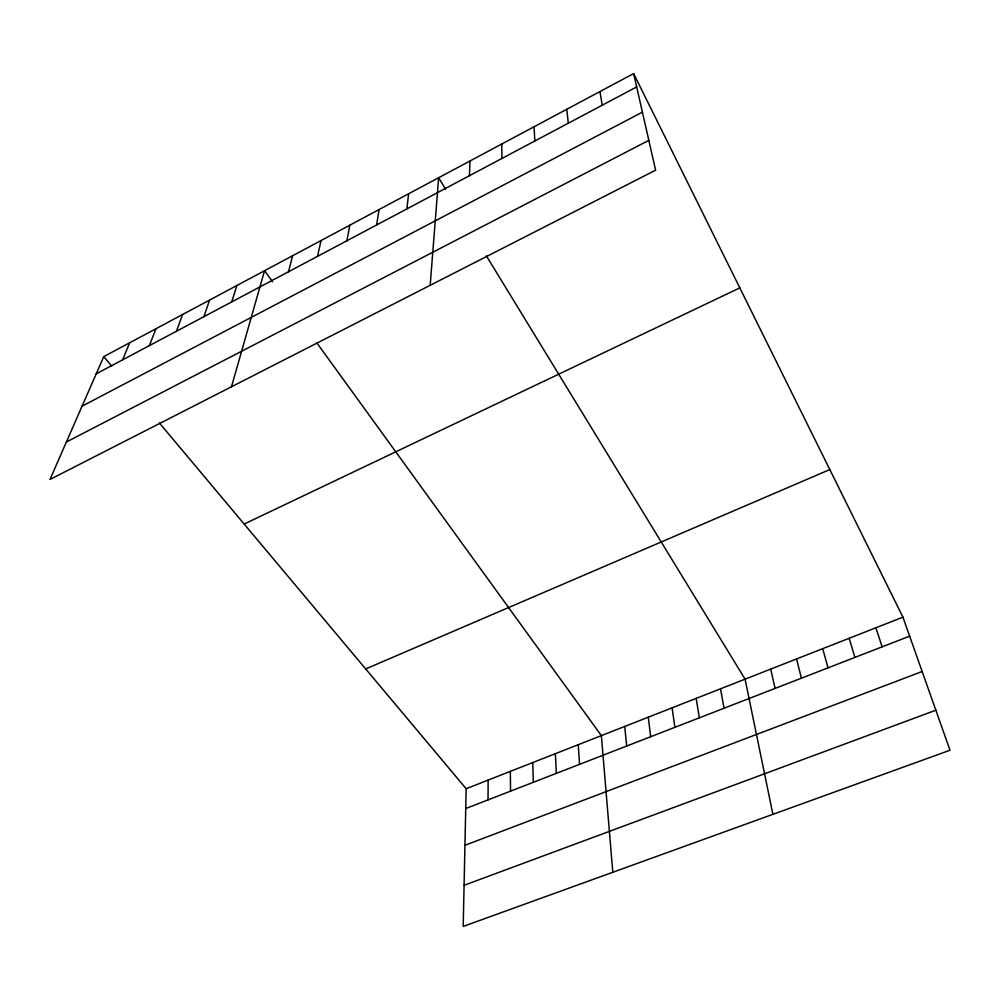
<?xml version="1.0" encoding="UTF-8"?>
<svg xmlns="http://www.w3.org/2000/svg" width="1000" height="1000" viewBox="0 0 1000 1000"><rect width="100%" height="100%" fill="white"/><g stroke="black" fill="none" stroke-linecap="round" stroke-linejoin="round"><path stroke-width="1.5" d="M488.038 799.887L488.137 780.088M159.388 422.962L466.163 788.725L463.2 926.425L950 750.238L902.938 617.163L633.638 73.575L103.75 356.613L50 479.45L655.612 170.188L633.638 73.575M469.45 175.7L469.975 161M430.188 285.3L438.638 177.738L445.625 189.188M406.838 208.938L408.625 193.762M376.65 224.963L379.038 209.575M346.875 240.775L349.837 225.162M317.5 256.375L321.037 240.55M288.525 271.75L292.613 255.738M231.488 386.775L264.562 270.712L272.562 281.762M231.737 301.9L236.887 285.5M203.912 316.675L209.562 300.1M176.45 331.25L182.6 314.5M149.35 345.637L155.975 328.713M122.6 359.837L129.688 342.75M96.2 373.85L636.675 86.925M82.05 406.188L642.412 112.15M66.388 442L648.825 140.363M244.175 524.05L739.812 287.887M365.7 668.938L829.812 469.562M466.163 788.725L902.938 617.163M465.737 808.55L909.65 636.15M464.95 845.288L922.15 671.5M464.087 885.3L935.85 710.212M103.75 356.613L111.737 366.138M316.65 342.625L601.362 735.612L612.812 872.275M486.4 255.912L745.075 679.163L772.9 814.325M875.9 627.775L882.138 646.838M849.15 638.288L854.925 657.4M822.712 648.675L828.012 667.85M796.55 658.95L801.4 678.188M770.675 669.112L775.088 688.413M720.5 688.825L724.075 708.225M599.95 91.575L602.225 105.213M696.175 698.375L699.35 717.825M672.113 707.825L674.887 727.325M648.288 717.188L650.675 736.725M566.75 109.312L568.3 123.225M624.7 726.45L626.712 746.025M578.263 744.688L579.538 764.35M534.025 126.788L534.862 140.975M555.388 753.675L556.312 773.375M532.75 762.562L533.325 782.3M510.337 771.375L510.562 791.137M501.763 144.012L501.912 158.463"/></g></svg>
